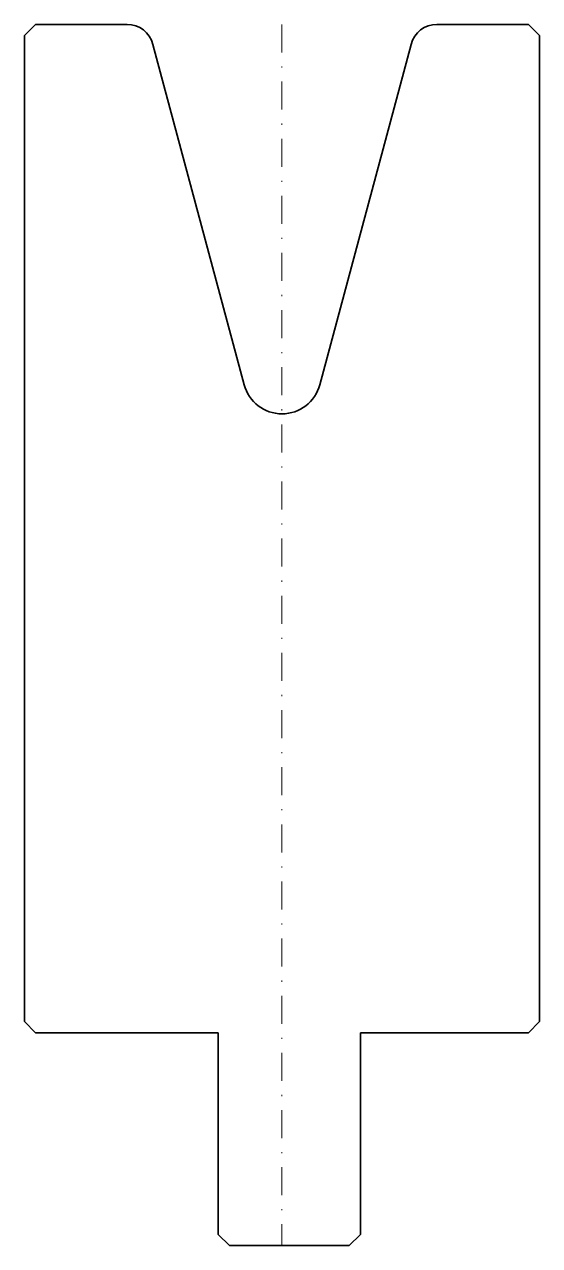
# Model space of a CAD drawing. Header units: millimetres. Extents: x -23 to 23, y -109 to 0.
import ezdxf

# ---------------------------------------------------------------- set-up
doc = ezdxf.new("R2010")
doc.units = ezdxf.units.MM
doc.header["$LTSCALE"] = 5
doc.linetypes.add('AUSGEZOGEN', pattern=[0])
doc.linetypes.add('DASHDOT', pattern=[1, 0.5, -0.25, 0, -0.25])
doc.layers.add('2', color=7, linetype='Continuous')

msp = doc.modelspace()

# ---------------------------------------------------------------- linework, layer by layer
at = {"layer": '2', "color": 7, "linetype": 'DASHDOT', "lineweight": 18}
msp.add_line((0, 0), (0, -109), dxfattribs=at)
at = {"layer": '2', "color": 7, "linetype": 'AUSGEZOGEN', "lineweight": 35}
for p, q in [((-23, -1), (-22, 0)), ((-23, -89), (-23, -1)), ((-22, 0), (-13.84, 0)), ((13.84, 0), (22, 0)), ((22, 0), (23, -1)), ((23, -1), (23, -89)), ((-11.52, -1.78), (-3.38, -32.17)), ((3.38, -32.17), (11.52, -1.78)), ((-22, -90), (-23, -89)), ((23, -89), (22, -90)), ((-5.7, -90), (-22, -90)), ((-5.7, -108), (-5.7, -90)), ((22, -90), (7, -90)), ((7, -90), (7, -108)), ((-4.7, -109), (-5.7, -108)), ((6, -109), (-4.7, -109)), ((7, -108), (6, -109))]:
    msp.add_line(p, q, dxfattribs=at)
for centre, radius, start, end in [((-13.84, -2.4), 2.4, 15, 90), ((13.84, -2.4), 2.4, 90, 165), ((0, -31.26), 3.5, 195, 345)]:
    msp.add_arc(centre, radius, start, end, dxfattribs=at)

doc.saveas('drawing.dxf')
